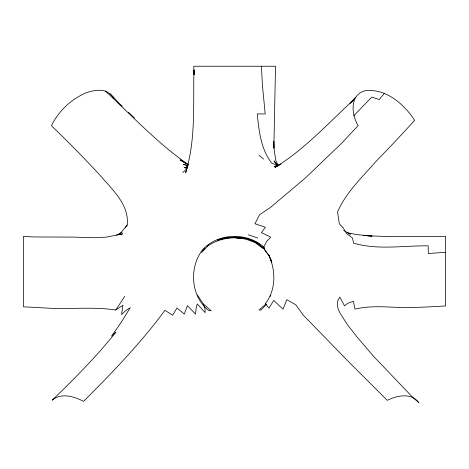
<?xml version="1.0" encoding="UTF-8"?>
<svg xmlns="http://www.w3.org/2000/svg" width="469" height="469" viewBox="0 0 469 469"><rect width="100%" height="100%" fill="white"/><g stroke="black" fill="none" stroke-linecap="round" stroke-linejoin="round"><path stroke-width="0.7" d="M193.943 70.344C193.111 104.517 195.936 139.78 185.601 172.827L188.268 164.472M125.229 227.887L127.205 225.05C129.462 204.619 112.185 189.623 100.184 175.429C84.408 158.422 68.275 141.744 51.438 125.786C58.473 111.141 70.983 99.375 85.874 92.938C92.106 90.716 98.906 89.216 105.425 91.127C112.583 94.146 116.347 101.503 122.286 106.199M207.597 246.09C218.507 238.504 232.319 236.335 245.252 238.78L235.051 237.654L245.258 238.909L254.954 242.479L263.22 248.552L263.39 247.995M445.55 252.322L428.338 253.5L428.162 245.85C403.404 245.545 377.803 250.241 353.655 243.182L352.442 237.93L346.72 233.732L343.138 227.87L339.333 223.783L337.533 212.035C345.97 192.431 361.869 177.581 375.657 161.758C388.924 148.198 401.845 134.327 414.666 120.351C404.038 103.989 385.407 87.814 364.606 90.851C349.458 95.271 351.516 114.799 358.134 125.604L341.356 143.549L305.19 178.15L270.232 207.62L259.545 214.749L254.943 223.754L265.425 227.231L261.415 232.595L270.76 237.197L266.714 241.394L263.795 246.964M185.753 168.647L188.145 164.385M270.156 296.496L270.883 295.23M371.94 236.124L363.117 235.438C390.542 237.22 418.084 236.587 445.55 236.306L445.55 305.94C427.71 307.054 409.859 308.051 391.99 307.136C379.679 306.591 367.016 306.134 354.98 309.165L353.421 301.297L348.021 303.115L344.498 305.829L339.802 297.094L337.592 301.039L337.334 304.944L338.167 309.241L340.529 313.902L347.547 324.859L357.185 337.158L373.406 356.129L412.749 397.378L418.911 402.754C411.489 392.418 397.05 395.426 387.294 400.344L347.717 360.837L303.22 315.08L295.833 304.809L286.764 299.668L283.012 309.241L273.738 300.383L268.96 308.174L265.348 303.59C276.001 290.141 275.948 270.883 269.007 255.769M120.011 234.652L122.69 233.814L106.973 237.062L95.113 237.742L74.008 237.115L33.387 236.956L23.45 236.335L23.45 306.867C39.666 307.359 55.811 309.223 72.062 308.385C86.63 308.162 101.322 307.846 115.767 309.98L124.772 296.338M384.246 93.46L379.222 99.575L371.794 97.095L353.743 115.773M237.156 237.214L246.899 238.58L256.004 242.426L264.012 248.447L264.575 247.749C247.861 231.956 218.208 232.577 202.655 249.713C188.896 267.394 190.66 296.138 208.535 310.449L211.173 310.824L203.341 303.953L197.314 294.937M119.794 233.984L127.205 225.05M355.684 97.142L350.05 103.262L353.603 99.926M202.602 250.61L204.976 248.095M266.369 304.445L261.086 310.003L259.029 310.003L266.011 303.912M208.758 244.988L201.682 252.375L201.353 252.058M182.734 172.58L185.736 169.714M353.603 99.903C328.194 123.195 304.744 149.277 275.11 167.386L280.175 164.619M115.767 309.98L122.942 305.249L121.553 314.535L125.639 310.648L130.259 307.652L121.401 322.056L111.522 336.156L115.872 332.204C96.503 356.51 74.542 378.653 52.176 400.186C61.263 392.406 74.125 396.481 83.576 401.364C112.284 372.521 140.788 343.202 164.906 310.326L172.68 315.197L177.006 308.01L184.335 314.083L187.401 305.647L195.526 314.142L196.206 308.074L197.203 303.971L205.205 312.612L204.93 308.35L203.341 303.953M264.012 248.447L255.898 242.063L246.471 238.375M116.447 235.227L121.993 232.29M280.931 164.05L274.019 166.841L276.024 166.507M263.994 248.359L263.22 248.552M187.201 166.864L184.446 167.744L187.166 167.081M217.874 240.034L227.16 237.414L217.399 240.087M265.348 303.59L265.782 303.466M218.144 239.952L227.43 237.337M226.726 237.519L236.528 237.062M232.63 237.543L226.134 237.83L236.03 237.513L246.084 238.516L235.514 237.42L245.258 238.909M371.905 236.124L355.936 234.523L347.5 232.683L350.372 234.301L343.648 230.408M187.524 165.422L183.42 164.408L187.881 165.522M248.189 234.787L257.751 238.006M275.291 165.862L276.558 166.307M246.706 238.481L255.898 242.063M186.046 163.447L179.99 159.876L187.33 164.203M188.098 164.414C157.695 143.408 132.41 116.136 105.425 91.127M259.123 155.356L263.654 159.132M128.383 112.202L134.539 118.024M110.057 93.677L114.014 98.384M277.894 165.909L273.978 160.978L277.584 165.422L271.821 163.247C260.881 149.312 258.964 130.927 257.252 113.891L265.202 113.961L262.411 85.135L261.438 66.246M263.713 248.412L269.206 255.886L271.393 261.286M263.689 248.394L269.282 256.168L271.422 261.403M268.743 254.843L269.546 256.045M278.287 165.158L275.86 160.826L274.254 150.127L273.773 141.257L273.843 148.046M270.56 258.964L271.299 260.875M270.584 259.035L271.838 262.306M194.049 69.811L194.113 74.8L193.773 66.246L275.508 66.246L273.861 147.975"/></g></svg>
